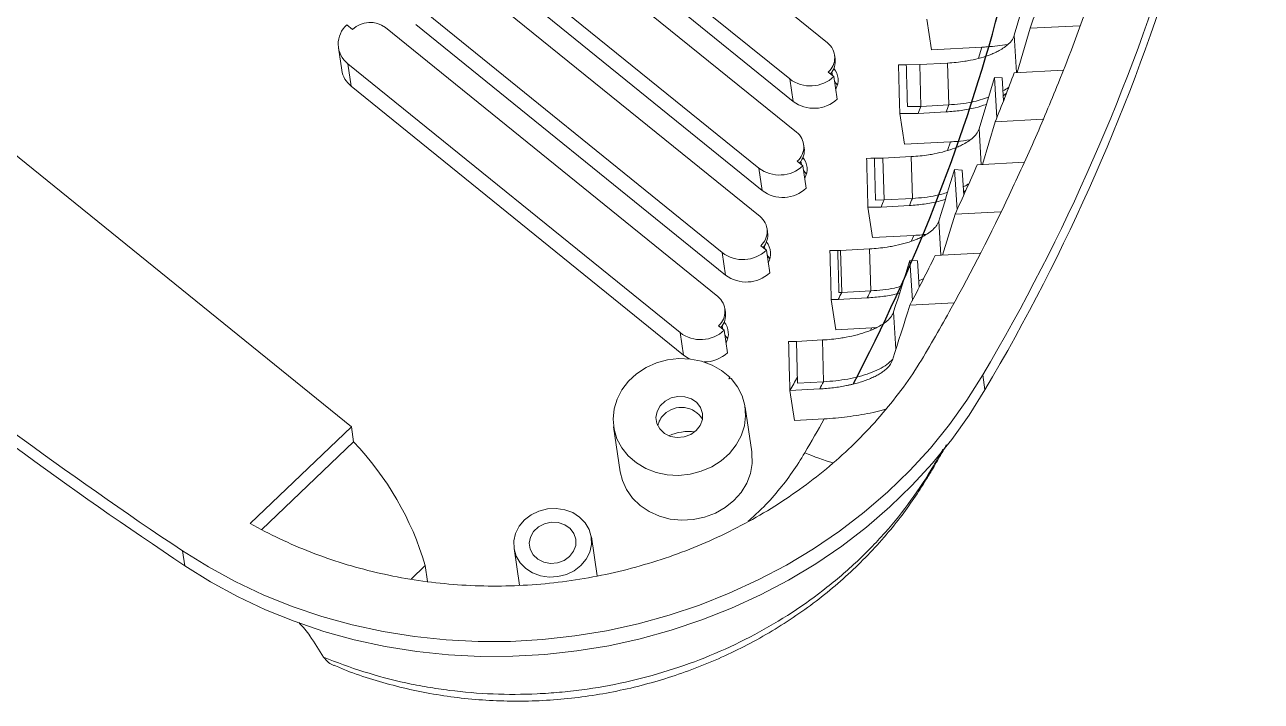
# Model space of a CAD drawing. Header units: inches. Extents: x 1474 to 2938, y 573 to 1061.
# Drawn here: x 2046 to 2101.3, y 692.9 to 723.1 of the extents above; entities that cross this region are included whole.
import ezdxf

# ---------------------------------------------------------------- set-up
doc = ezdxf.new("R2010")
doc.units = ezdxf.units.IN

msp = doc.modelspace()

# ---------------------------------------------------------------- linework, layer by layer
at = {"color": 7, "linetype": 'Continuous', "lineweight": 15}
for p, q in [((2081.917, 722.295), (2070.824, 731.266)), ((2029.71, 730.099), (2060.602, 705.117)), ((2069.134, 729.654), (2080.227, 720.683)), ((2080.532, 718.309), (2067.926, 728.503)), ((2069.284, 728.651), (2080.377, 719.68)), ((2066.236, 726.892), (2078.842, 716.697)), ((2078.895, 714.527), (2065.029, 725.741)), ((2066.386, 725.889), (2078.992, 715.695)), ((2090.277, 722.638), (2090.944, 724.935)), ((2063.338, 724.129), (2077.204, 712.916)), ((2060.65, 722.899), (2060.398, 723.103)), ((2077.005, 710.949), (2062.131, 722.978)), ((2063.489, 723.126), (2077.355, 711.913)), ((2086.36, 723.362), (2086.566, 721.985)), ((2090.412, 720.971), (2090.987, 722.949)), ((2093.207, 723.067), (2090.987, 722.949)), ((2060.022, 722.08), (2060.172, 721.077)), ((2088.83, 722.106), (2086.566, 721.985)), ((2060.441, 721.367), (2075.315, 709.337)), ((2060.441, 721.367), (2060.591, 720.364)), ((2082.256, 721.593), (2082.231, 721.76)), ((2086.047, 721.326), (2085.443, 721.317)), ((2086.047, 721.326), (2087.29, 721.393)), ((2086.094, 719.458), (2086.047, 721.326)), ((2087.29, 721.393), (2087.339, 719.524)), ((2082.201, 720.789), (2081.949, 720.993)), ((2082.201, 720.789), (2082.351, 719.786)), ((2088.702, 718.456), (2089.386, 720.754)), ((2089.386, 720.754), (2089.493, 718.948)), ((2089.731, 720.737), (2089.386, 720.754)), ((2089.793, 719.703), (2089.731, 720.737)), ((2092.468, 721.08), (2090.274, 720.963)), ((2060.591, 720.364), (2075.466, 708.335)), ((2080.227, 720.683), (2080.377, 719.68)), ((2082.359, 720.412), (2082.235, 720.564)), ((2089.779, 719.935), (2089.912, 720.033)), ((2085.15, 719.132), (2085.355, 717.763)), ((2085.492, 719.449), (2086.094, 719.458)), ((2085.98, 719.144), (2087.227, 719.211)), ((2086.094, 719.458), (2087.339, 719.524)), ((2088.85, 716.855), (2089.42, 718.766)), ((2091.555, 718.88), (2089.42, 718.766)), ((2080.871, 717.607), (2080.846, 717.774)), ((2087.427, 717.873), (2085.355, 717.763)), ((2080.816, 716.803), (2080.564, 717.007)), ((2084.398, 717.144), (2084.016, 717.138)), ((2084.398, 717.144), (2085.665, 717.211)), ((2084.445, 715.27), (2084.398, 717.144)), ((2085.665, 717.211), (2085.714, 715.338)), ((2090.725, 716.955), (2088.615, 716.842)), ((2078.842, 716.697), (2078.992, 715.695)), ((2080.816, 716.803), (2080.966, 715.8)), ((2080.974, 716.426), (2080.85, 716.578)), ((2087.601, 716.627), (2087.716, 714.832)), ((2087.946, 716.609), (2087.601, 716.627)), ((2088.018, 715.492), (2087.946, 716.609)), ((2084.065, 715.265), (2084.445, 715.27)), ((2084.445, 715.27), (2085.714, 715.338)), ((2088.009, 715.626), (2088.098, 715.69)), ((2083.723, 714.947), (2084.311, 714.956)), ((2083.723, 714.947), (2083.927, 713.588)), ((2084.311, 714.956), (2085.582, 715.024)), ((2087.061, 712.801), (2087.625, 714.638)), ((2089.677, 714.747), (2087.625, 714.638)), ((2079.234, 713.825), (2079.209, 713.992)), ((2085.782, 713.687), (2083.927, 713.588)), ((2079.179, 713.021), (2078.927, 713.225)), ((2079.179, 713.021), (2079.329, 712.018)), ((2082.024, 713.006), (2082.375, 713.011)), ((2082.503, 713.014), (2082.375, 713.011)), ((2082.503, 713.014), (2083.798, 713.083)), ((2082.551, 711.137), (2082.503, 713.014)), ((2083.798, 713.083), (2083.848, 711.206)), ((2077.204, 712.916), (2077.355, 711.913)), ((2079.337, 712.644), (2079.212, 712.796)), ((2085.713, 710.777), (2085.602, 712.562)), ((2085.602, 712.562), (2085.948, 712.543)), ((2085.948, 712.543), (2086.021, 711.369)), ((2088.749, 712.891), (2086.735, 712.783)), ((2086.003, 711.653), (2086.202, 711.741)), ((2082.083, 710.816), (2082.395, 710.821)), ((2082.083, 710.816), (2082.285, 709.467)), ((2082.395, 710.821), (2083.695, 710.89)), ((2082.425, 711.135), (2082.551, 711.137)), ((2082.551, 711.137), (2083.848, 711.206)), ((2077.344, 710.247), (2077.319, 710.414)), ((2087.584, 710.677), (2085.604, 710.571)), ((2077.289, 709.443), (2077.037, 709.647)), ((2075.315, 709.337), (2075.466, 708.335)), ((2077.289, 709.443), (2077.44, 708.44)), ((2077.447, 709.066), (2077.323, 709.218)), ((2083.895, 709.553), (2082.285, 709.467)), ((2084.11, 709.568), (2083.895, 709.553)), ((2081.691, 709.01), (2080.523, 708.947)), ((2080.573, 707.073), (2080.523, 708.947)), ((2081.741, 707.135), (2081.691, 709.01)), ((2088.864, 707.447), (2088.964, 706.778)), ((2077.497, 707.275), (2077.536, 707.341)), ((2077.595, 707.28), (2077.497, 707.275)), ((2077.536, 707.341), (2077.546, 707.278)), ((2080.573, 707.073), (2081.741, 707.135)), ((2080.232, 706.747), (2081.565, 706.818)), ((2080.232, 706.747), (2080.432, 705.41)), ((2078.525, 704.001), (2078.224, 706.006)), ((2081.766, 705.481), (2080.432, 705.41)), ((2060.602, 705.117), (2056.074, 700.8)), ((2060.602, 705.117), (2060.702, 704.448)), ((2072.34, 705.124), (2072.64, 703.118)), ((2060.702, 704.448), (2056.599, 700.537)), ((2086.658, 703.382), (2086.658, 703.382)), ((2067.882, 699.679), (2068.128, 698.036)), ((2071.603, 698.462), (2071.343, 700.198)), ((2053.047, 699.577), (2053.147, 698.908)), ((2063.909, 698.917), (2064.016, 698.206))]:
    msp.add_line(p, q, dxfattribs=at)
at = {"color": 8, "linetype": 'Continuous', "lineweight": 15}
for p, q in [((2090.277, 722.638), (2090.368, 720.968)), ((2088.83, 722.106), (2088.673, 721.607)), ((2082.113, 720.989), (2082.135, 720.842)), ((2088.702, 718.456), (2088.797, 716.852)), ((2087.427, 717.873), (2087.282, 717.487)), ((2080.728, 717.003), (2080.75, 716.856)), ((2086.896, 714.327), (2086.994, 712.797)), ((2085.782, 713.687), (2085.674, 713.438)), ((2079.091, 713.221), (2079.113, 713.074)), ((2084.976, 708.595), (2084.873, 710.261)), ((2077.201, 709.643), (2077.223, 709.496)), ((2083.895, 709.553), (2083.84, 709.443)), ((2086.658, 703.382), (2086.538, 703.098)), ((2063.281, 698.318), (2063.909, 698.917))]:
    msp.add_line(p, q, dxfattribs=at)
at = {"color": 7, "linetype": 'Continuous', "lineweight": 15, "flags": 128}
for points in [[(2085.092, 721.312), (2085.299, 721.315), (2085.443, 721.317)], [(2085.15, 719.132), (2085.565, 719.138), (2085.98, 719.144)], [(2084.016, 717.138), (2083.859, 717.135), (2083.665, 717.132)], [(2086.896, 714.327), (2086.984, 714.615), (2087.073, 714.902), (2087.161, 715.19), (2087.249, 715.477), (2087.337, 715.765), (2087.425, 716.052), (2087.513, 716.34), (2087.601, 716.627)], [(2084.873, 710.261), (2084.965, 710.548), (2085.056, 710.836), (2085.147, 711.124), (2085.238, 711.411), (2085.329, 711.699), (2085.42, 711.986), (2085.511, 712.274), (2085.602, 712.562)], [(2084.819, 708.099), (2084.917, 708.408), (2085.015, 708.717), (2085.113, 709.026), (2085.212, 709.335), (2085.31, 709.644), (2085.408, 709.953), (2085.506, 710.262), (2085.604, 710.571)], [(2080.172, 708.941), (2080.49, 708.947), (2080.523, 708.947)], [(2077.536, 707.341), (2077.169, 707.646), (2076.745, 707.888), (2076.277, 708.06), (2075.778, 708.157), (2075.266, 708.177), (2074.753, 708.117), (2074.256, 707.981), (2073.791, 707.772), (2073.37, 707.497), (2073.006, 707.164), (2072.712, 706.782), (2072.494, 706.364), (2072.36, 705.922), (2072.314, 705.469), (2072.358, 705.02), (2072.489, 704.586), (2072.705, 704.182), (2072.997, 703.82), (2073.359, 703.51), (2073.779, 703.262), (2074.243, 703.083), (2074.739, 702.979), (2075.251, 702.952), (2075.765, 703.005), (2076.263, 703.134), (2076.732, 703.337), (2077.158, 703.606), (2077.527, 703.935), (2077.828, 704.312), (2078.053, 704.727), (2078.195, 705.168), (2078.249, 705.62), (2078.213, 706.071), (2078.09, 706.506), (2077.882, 706.914), (2077.595, 707.28)], [(2075.466, 708.335), (2075.681, 708.193), (2075.746, 708.161)], [(2053.047, 699.577), (2054.201, 698.857), (2055.405, 698.201), (2056.654, 697.613), (2057.945, 697.094), (2059.273, 696.646), (2060.632, 696.271), (2062.018, 695.97), (2063.425, 695.745), (2064.848, 695.596), (2066.282, 695.524), (2067.722, 695.528), (2069.163, 695.61), (2070.599, 695.769), (2072.024, 696.003), (2073.434, 696.313), (2074.824, 696.697), (2076.187, 697.154), (2077.52, 697.681), (2078.818, 698.278), (2080.075, 698.942), (2081.286, 699.67), (2082.449, 700.459), (2083.557, 701.308), (2084.608, 702.212), (2085.596, 703.169), (2086.52, 704.175), (2087.374, 705.225), (2088.156, 706.317), (2088.864, 707.447)], [(2053.147, 698.908), (2054.301, 698.188), (2055.505, 697.533), (2056.755, 696.944), (2058.046, 696.425), (2059.373, 695.977), (2060.732, 695.602), (2062.118, 695.302), (2063.525, 695.077), (2064.948, 694.927), (2066.383, 694.855), (2067.823, 694.86), (2069.263, 694.942), (2070.699, 695.1), (2072.124, 695.335), (2073.535, 695.644), (2074.924, 696.028), (2076.288, 696.485), (2077.621, 697.013), (2078.918, 697.609), (2080.175, 698.273), (2081.387, 699.001), (2082.549, 699.791), (2083.657, 700.64), (2084.708, 701.544), (2085.697, 702.501), (2086.62, 703.506), (2087.474, 704.557), (2088.257, 705.649), (2088.964, 706.778)], [(2076.038, 704.954), (2076.218, 705.184), (2076.315, 705.449), (2076.32, 705.724), (2076.232, 705.985), (2076.061, 706.208), (2075.82, 706.375), (2075.531, 706.469), (2075.22, 706.483), (2074.915, 706.416), (2074.642, 706.273), (2074.426, 706.067), (2074.286, 705.817), (2074.235, 705.544), (2074.276, 705.273), (2074.407, 705.028), (2074.616, 704.831), (2074.884, 704.699), (2075.187, 704.644), (2075.499, 704.671), (2075.791, 704.777), (2076.038, 704.954)], [(2072.64, 703.118), (2072.733, 702.731), (2072.921, 702.314), (2073.189, 701.933), (2073.53, 701.603), (2073.933, 701.332), (2074.387, 701.128), (2074.876, 700.998), (2075.388, 700.947), (2075.905, 700.974), (2076.412, 701.08), (2076.894, 701.262), (2077.336, 701.513), (2077.725, 701.827), (2078.049, 702.193), (2078.298, 702.6), (2078.465, 703.037), (2078.543, 703.49), (2078.532, 703.945), (2078.525, 704.001)], [(2070.873, 698.919), (2071.11, 699.2), (2071.272, 699.519), (2071.351, 699.859), (2071.342, 700.203), (2071.247, 700.533), (2071.07, 700.834), (2070.82, 701.089), (2070.509, 701.287), (2070.153, 701.418), (2069.77, 701.474), (2069.38, 701.453), (2069, 701.356), (2068.652, 701.188), (2068.352, 700.958), (2068.115, 700.676), (2067.953, 700.357), (2067.874, 700.018), (2067.882, 699.674), (2067.978, 699.343), (2068.155, 699.043), (2068.405, 698.787), (2068.716, 698.589), (2069.071, 698.459), (2069.454, 698.403), (2069.845, 698.424), (2070.224, 698.52), (2070.573, 698.688), (2070.873, 698.919)], [(2070.369, 699.327), (2070.549, 699.557), (2070.645, 699.822), (2070.65, 700.097), (2070.563, 700.358), (2070.391, 700.581), (2070.15, 700.748), (2069.862, 700.842), (2069.551, 700.856), (2069.245, 700.789), (2068.972, 700.646), (2068.756, 700.44), (2068.617, 700.19), (2068.565, 699.917), (2068.607, 699.646), (2068.738, 699.401), (2068.946, 699.204), (2069.214, 699.072), (2069.518, 699.017), (2069.829, 699.044), (2070.122, 699.15), (2070.369, 699.327)]]:
    msp.add_lwpolyline(points, dxfattribs=at)
at = {"color": 7, "linetype": 'Continuous', "lineweight": 15}
for centre, radius, start, end in [((2011.791, 753.067), 89.562, 329.37827, 357.01028), ((2011.892, 752.398), 89.562, 329.37827, 357.01028), ((2010.633, 750.689), 85.008, 340.95401, 342.5085), ((2164.449, 866.993), 201.094, 225.71578, 236.35931), ((2061.144, 722.252), 1.131, 131.2428, 231.564), ((2061.437, 722.062), 1.149, 52.8527, 133.254), ((2164.549, 866.325), 201.094, 225.71578, 236.35931), ((2081.39, 721.63), 0.848, 311.2428, 51.564), ((2081.398, 721.476), 0.866, 319.0707, 7.7512), ((2061.29, 721.253), 1.131, 188.9708, 231.8499), ((2081.151, 721.904), 1.532, 232.8527, 313.254), ((2081.561, 720.633), 0.829, 330.9041, 39.2258), ((2009.346, 751.152), 86.376, 337.97935, 339.54295), ((2081.302, 720.901), 1.532, 232.8527, 313.254), ((2009.533, 747.198), 81.432, 339.84825, 340.083), ((2009.837, 747.214), 82.3, 340.1075, 340.33933), ((2080.005, 717.644), 0.848, 311.2428, 51.564), ((2080.013, 717.49), 0.866, 319.0707, 7.7512), ((2080.175, 716.648), 0.829, 330.9041, 39.2258), ((2007.981, 751.724), 87.855, 335.03118, 336.60703), ((2079.766, 717.918), 1.532, 232.8527, 313.254), ((2079.917, 716.915), 1.532, 232.8527, 313.254), ((2008.182, 747.734), 82.885, 336.70543, 336.94195), ((2008.496, 747.738), 83.741, 337.00422, 337.23773), ((2078.367, 713.863), 0.848, 311.2428, 51.564), ((2078.376, 713.708), 0.866, 319.0707, 7.7512), ((2078.129, 714.136), 1.532, 232.8527, 313.254), ((2078.538, 712.866), 0.829, 330.9041, 39.2258), ((2006.556, 752.408), 89.436, 332.10954, 333.70124), ((2078.28, 713.133), 1.532, 232.8527, 313.254), ((2076.478, 710.284), 0.848, 311.2428, 51.564), ((2006.756, 748.391), 84.455, 333.58619, 333.82506), ((2007.079, 748.382), 85.297, 333.92531, 334.16105), ((2076.487, 710.13), 0.866, 319.0707, 7.7512), ((2076.649, 709.288), 0.829, 330.9041, 39.2258), ((2076.24, 710.558), 1.532, 232.8527, 313.254), ((2076.386, 709.572), 1.547, 270.2242, 312.943), ((2005.327, 749.145), 86.072, 330.48918, 330.9449), ((2005.606, 749.149), 86.957, 330.86981, 331.10844), ((2075.375, 704.889), 1.104, 31.399, 134.5719), ((2075.215, 705.008), 0.907, 132.6068, 170.0216), ((2075.706, 702.735), 2.182, 82.8701, 114.1886), ((2050.922, 695.081), 13.542, 16.454, 43.7631)]:
    msp.add_arc(centre, radius, start, end, dxfattribs=at)
at = {"color": 7, "linetype": 'Continuous'}
msp.add_arc((2011.59, 744.56), 80.724, 332.29308, 357.04532, dxfattribs=at)
at = {"color": 8, "linetype": 'Continuous', "lineweight": 15}
msp.add_arc((2085.176, 713.859), 10.778, 246.6295, 253.8233, dxfattribs=at)
at = {"color": 7, "linetype": 'Continuous', "lineweight": 15}
for points, knots in [([(2025.182, 725.783), (2024.871, 726.14), (2024.574, 726.509), (2024.012, 727.269), (2023.745, 727.663), (2023.001, 728.864), (2022.581, 729.692), (2021.886, 731.398), (2021.611, 732.277), (2021.312, 733.635), (2021.233, 734.092), (2021.113, 735.005), (2021.073, 735.462), (2021.012, 736.835), (2021.048, 737.755), (2021.222, 739.139), (2021.3, 739.603), (2021.495, 740.52), (2021.611, 740.974), (2022.016, 742.321), (2022.36, 743.199), (2022.987, 744.486), (2023.214, 744.911), (2023.708, 745.749), (2023.972, 746.16), (2024.809, 747.361), (2025.429, 748.12), (2026.452, 749.198), (2026.808, 749.548), (2027.551, 750.226), (2027.94, 750.557), (2029.138, 751.502), (2029.978, 752.073), (2031.296, 752.844), (2031.746, 753.085), (2032.647, 753.568), (2033.099, 753.806), (2035.37, 754.985), (2037.218, 755.883), (2040.975, 757.587), (2042.876, 758.39), (2046.723, 759.898), (2048.669, 760.603), (2052.607, 761.914), (2054.597, 762.521), (2058.606, 763.629), (2060.627, 764.132), (2064.697, 765.033), (2066.74, 765.432), (2070.843, 766.122), (2072.903, 766.414), (2075.489, 766.714), (2076.006, 766.774), (2077.047, 766.853), (2077.572, 766.875), (2079.131, 766.891), (2080.159, 766.833), (2082.19, 766.585), (2083.194, 766.395), (2085.176, 765.876), (2086.131, 765.553), (2087.967, 764.789), (2088.849, 764.347), (2090.117, 763.591), (2090.532, 763.322), (2091.33, 762.762), (2091.715, 762.47), (2092.827, 761.558), (2093.512, 760.902), (2094.454, 759.848), (2094.754, 759.485), (2095.324, 758.734), (2095.592, 758.349), (2096.342, 757.176), (2096.771, 756.365), (2097.308, 755.105), (2097.47, 754.677), (2097.757, 753.809), (2097.884, 753.365), (2098.203, 752.029), (2098.338, 751.131), (2098.426, 749.774), (2098.437, 749.32), (2098.423, 748.635), (2098.413, 748.407), (2098.39, 747.949), (2098.377, 747.72), (2098.257, 745.66), (2098.089, 743.835), (2097.407, 738.391), (2096.716, 734.798), (2094.869, 727.683), (2093.713, 724.161), (2091.969, 719.804), (2091.605, 718.934), (2090.848, 717.204), (2090.456, 716.344), (2089.24, 713.782), (2088.374, 712.095), (2087.224, 710.014), (2086.99, 709.599), (2086.517, 708.772), (2086.28, 708.358), (2085.767, 707.547), (2085.494, 707.148), (2084.911, 706.365), (2084.601, 705.979), (2083.622, 704.85), (2082.914, 704.148), (2081.394, 702.84), (2080.582, 702.235), (2079.283, 701.402), (2078.835, 701.136), (2077.928, 700.639), (2077.467, 700.406), (2076.06, 699.755), (2075.092, 699.383), (2073.592, 698.918), (2073.083, 698.778), (2072.055, 698.532), (2071.54, 698.427), (2069.989, 698.164), (2068.95, 698.057), (2067.384, 697.999), (2066.861, 697.997), (2065.811, 698.027), (2065.284, 698.06), (2063.727, 698.21), (2062.709, 698.378), (2061.214, 698.73), (2060.721, 698.864), (2059.745, 699.166), (2059.261, 699.335), (2057.834, 699.888), (2056.931, 700.317), (2056.074, 700.8)], [0, 0, 0, 0, 0.007812, 0.007812, 0.015625, 0.015625, 0.03125, 0.03125, 0.046875, 0.046875, 0.054688, 0.054688, 0.0625, 0.0625, 0.078125, 0.078125, 0.085937, 0.085937, 0.09375, 0.09375, 0.109375, 0.109375, 0.117187, 0.117187, 0.125, 0.125, 0.140625, 0.140625, 0.148437, 0.148437, 0.15625, 0.15625, 0.171875, 0.171875, 0.179687, 0.179687, 0.1875, 0.1875, 0.21875, 0.21875, 0.25, 0.25, 0.28125, 0.28125, 0.3125, 0.3125, 0.34375, 0.34375, 0.375, 0.375, 0.40625, 0.40625, 0.414062, 0.414062, 0.421875, 0.421875, 0.4375, 0.4375, 0.453125, 0.453125, 0.46875, 0.46875, 0.484375, 0.484375, 0.492187, 0.492187, 0.5, 0.5, 0.515625, 0.515625, 0.523437, 0.523437, 0.53125, 0.53125, 0.546875, 0.546875, 0.554687, 0.554687, 0.5625, 0.5625, 0.578125, 0.578125, 0.585937, 0.585937, 0.589844, 0.589844, 0.59375, 0.59375, 0.625, 0.625, 0.6875, 0.6875, 0.75, 0.75, 0.765625, 0.765625, 0.78125, 0.78125, 0.8125, 0.8125, 0.820312, 0.820312, 0.828125, 0.828125, 0.835937, 0.835937, 0.84375, 0.84375, 0.859375, 0.859375, 0.875, 0.875, 0.882812, 0.882812, 0.890625, 0.890625, 0.90625, 0.90625, 0.914062, 0.914062, 0.921875, 0.921875, 0.9375, 0.9375, 0.945312, 0.945312, 0.953125, 0.953125, 0.96875, 0.96875, 0.976562, 0.976562, 0.984375, 0.984375, 1, 1, 1, 1]), ([(2087.29, 721.393), (2087.553, 721.407), (2087.896, 721.443), (2088.226, 721.501), (2088.47, 721.549), (2088.631, 721.588), (2088.784, 721.631), (2088.939, 721.675), (2089.083, 721.724), (2089.285, 721.804), (2089.418, 721.86), (2089.542, 721.922), (2089.681, 721.998), (2089.79, 722.066), (2089.886, 722.137), (2089.994, 722.222), (2090.074, 722.299), (2090.138, 722.378), (2090.209, 722.472), (2090.252, 722.554), (2090.277, 722.638)], [0, 0, 0, 0, 0.186667, 0.25, 0.25, 0.373333, 0.375, 0.375, 0.5, 0.5, 0.56, 0.625, 0.625, 0.706667, 0.75, 0.75, 0.853333, 0.875, 0.875, 1, 1, 1, 1]), ([(2089.97, 722.222), (2089.671, 722.182), (2089.294, 722.132), (2088.909, 722.11), (2088.83, 722.106)], [0, 0, 0, 0, 0.79382, 1, 1, 1, 1]), ([(2085.092, 721.312), (2085.1, 721.001), (2085.109, 720.69), (2085.117, 720.378), (2085.128, 719.963), (2085.139, 719.547), (2085.15, 719.132)], [0.000500174, 0.000500174, 0.000500174, 0.000500174, 0.002000744, 0.002000744, 0.002000744, 0.00400149, 0.00400149, 0.00400149, 0.00400149]), ([(2085.492, 719.449), (2085.484, 719.76), (2085.468, 720.384), (2085.451, 721.006), (2085.443, 721.317)], [0, 0, 0, 0, 0.500353, 1, 1, 1, 1]), ([(2089.766, 720.146), (2089.858, 720.197), (2089.957, 720.251), (2090.02, 720.315), (2090.024, 720.319)], [0, 0, 0, 0, 0.93633, 1, 1, 1, 1]), ([(2087.339, 719.524), (2087.694, 719.554), (2088.336, 719.607), (2088.878, 719.785), (2089.121, 719.864)], [0, 0, 0, 0, 0.553056, 1, 1, 1, 1]), ([(2087.227, 719.211), (2087.449, 719.228), (2087.895, 719.264), (2088.508, 719.378), (2088.862, 719.491), (2089.026, 719.544)], [0, 0, 0, 0, 0.34958, 0.699015, 1, 1, 1, 1]), ([(2085.665, 717.211), (2085.93, 717.225), (2086.276, 717.261), (2086.611, 717.319), (2086.858, 717.367), (2087.021, 717.405), (2087.176, 717.449), (2087.333, 717.492), (2087.48, 717.541), (2087.685, 717.62), (2087.821, 717.676), (2087.947, 717.738), (2088.089, 717.814), (2088.201, 717.881), (2088.3, 717.952), (2088.41, 718.038), (2088.493, 718.115), (2088.559, 718.195), (2088.632, 718.289), (2088.676, 718.371), (2088.702, 718.456)], [0, 0, 0, 0, 0.186667, 0.25, 0.25, 0.373333, 0.375, 0.375, 0.5, 0.5, 0.56, 0.625, 0.625, 0.706667, 0.75, 0.75, 0.853333, 0.875, 0.875, 1, 1, 1, 1]), ([(2088.294, 717.959), (2088.103, 717.933), (2087.817, 717.895), (2087.524, 717.879), (2087.427, 717.873)], [0, 0, 0, 0, 0.669156, 1, 1, 1, 1]), ([(2083.665, 717.132), (2083.673, 716.82), (2083.681, 716.508), (2083.69, 716.196), (2083.695, 715.988), (2083.701, 715.779), (2083.706, 715.571), (2083.712, 715.363), (2083.717, 715.155), (2083.723, 714.947)], [0.000500232, 0.000500232, 0.000500232, 0.000500232, 0.002000981, 0.002000981, 0.002000981, 0.003001472, 0.003001472, 0.003001472, 0.004001963, 0.004001963, 0.004001963, 0.004001963]), ([(2084.065, 715.265), (2084.057, 715.577), (2084.04, 716.202), (2084.024, 716.826), (2084.016, 717.138)], [0, 0, 0, 0, 0.500402, 1, 1, 1, 1]), ([(2087.994, 715.86), (2088.032, 715.876), (2088.124, 715.915), (2088.193, 715.964), (2088.234, 715.993)], [0, 0, 0, 0, 0.405885, 1, 1, 1, 1]), ([(2085.582, 715.024), (2085.804, 715.041), (2086.248, 715.077), (2086.795, 715.172), (2087.09, 715.263), (2087.192, 715.294)], [0, 0, 0, 0, 0.394828, 0.789489, 1, 1, 1, 1]), ([(2085.714, 715.338), (2086.075, 715.366), (2086.638, 715.409), (2087.118, 715.559), (2087.29, 715.613)], [0, 0, 0, 0, 0.640509, 1, 1, 1, 1]), ([(2083.798, 713.083), (2084.066, 713.097), (2084.417, 713.133), (2084.756, 713.191), (2085.008, 713.238), (2085.174, 713.276), (2085.331, 713.319), (2085.49, 713.362), (2085.64, 713.41), (2085.85, 713.489), (2085.988, 713.545), (2086.117, 713.607), (2086.263, 713.683), (2086.378, 713.75), (2086.48, 713.821), (2086.594, 713.907), (2086.68, 713.984), (2086.748, 714.065), (2086.824, 714.159), (2086.87, 714.242), (2086.896, 714.327)], [0, 0, 0, 0, 0.186667, 0.25, 0.25, 0.373333, 0.375, 0.375, 0.5, 0.5, 0.56, 0.625, 0.625, 0.706667, 0.75, 0.75, 0.853333, 0.875, 0.875, 1, 1, 1, 1]), ([(2086.336, 713.734), (2086.269, 713.725), (2086.087, 713.702), (2085.9, 713.693), (2085.782, 713.687)], [0, 0, 0, 0, 0.36834, 1, 1, 1, 1]), ([(2082.024, 713.006), (2082.026, 712.902), (2082.029, 712.797), (2082.032, 712.693), (2082.038, 712.485), (2082.043, 712.276), (2082.049, 712.067), (2082.054, 711.859), (2082.06, 711.65), (2082.066, 711.442), (2082.071, 711.233), (2082.077, 711.024), (2082.083, 710.816)], [0.000500296, 0.000500296, 0.000500296, 0.000500296, 0.001000622, 0.001000622, 0.001000622, 0.002001243, 0.002001243, 0.002001243, 0.003001866, 0.003001866, 0.003001866, 0.004002488, 0.004002488, 0.004002488, 0.004002488]), ([(2082.425, 711.135), (2082.417, 711.448), (2082.4, 712.074), (2082.383, 712.699), (2082.375, 713.011)], [0, 0, 0, 0, 0.50046, 1, 1, 1, 1]), ([(2083.848, 711.206), (2084.215, 711.231), (2084.709, 711.265), (2085.133, 711.39), (2085.241, 711.422)], [0, 0, 0, 0, 0.744084, 1, 1, 1, 1]), ([(2083.695, 710.89), (2083.916, 710.908), (2084.359, 710.943), (2084.849, 711.022), (2085.093, 711.093), (2085.141, 711.107)], [0, 0, 0, 0, 0.4444176, 0.8886473, 1, 1, 1, 1]), ([(2081.691, 709.01), (2081.963, 709.024), (2082.321, 709.06), (2082.667, 709.118), (2082.924, 709.165), (2083.093, 709.203), (2083.254, 709.246), (2083.417, 709.289), (2083.571, 709.337), (2083.786, 709.415), (2083.928, 709.471), (2084.061, 709.533), (2084.212, 709.609), (2084.332, 709.676), (2084.438, 709.748), (2084.557, 709.835), (2084.646, 709.913), (2084.718, 709.994), (2084.797, 710.09), (2084.846, 710.174), (2084.873, 710.261)], [0, 0, 0, 0, 0.186667, 0.25, 0.25, 0.373333, 0.375, 0.375, 0.5, 0.5, 0.56, 0.625, 0.625, 0.706667, 0.75, 0.75, 0.853333, 0.875, 0.875, 1, 1, 1, 1]), ([(2080.172, 708.941), (2080.175, 708.837), (2080.178, 708.733), (2080.181, 708.628), (2080.186, 708.419), (2080.192, 708.21), (2080.198, 708.001), (2080.203, 707.792), (2080.209, 707.583), (2080.215, 707.374), (2080.22, 707.165), (2080.226, 706.956), (2080.232, 706.747)], [0.000500367, 0.000500367, 0.000500367, 0.000500367, 0.001000764, 0.001000764, 0.001000764, 0.002001528, 0.002001528, 0.002001528, 0.003002293, 0.003002293, 0.003002293, 0.004003058, 0.004003058, 0.004003058, 0.004003058]), ([(2084.819, 708.099), (2084.795, 708.024), (2084.756, 707.951), (2084.646, 707.805), (2084.575, 707.733), (2084.443, 707.625), (2084.396, 707.59), (2084.32, 707.538), (2084.293, 707.521), (2084.238, 707.487), (2084.209, 707.47), (2084.122, 707.421), (2084.059, 707.388), (2083.958, 707.34), (2083.924, 707.324), (2083.854, 707.293), (2083.819, 707.278), (2083.709, 707.234), (2083.633, 707.205), (2083.515, 707.164), (2083.474, 707.151), (2083.392, 707.125), (2083.35, 707.112), (2083.224, 707.075), (2083.135, 707.051), (2082.999, 707.018), (2082.953, 707.007), (2082.86, 706.987), (2082.814, 706.977), (2082.673, 706.948), (2082.577, 706.931), (2082.383, 706.899), (2082.283, 706.885), (2081.983, 706.848), (2081.773, 706.829), (2081.565, 706.818)], [0, 0, 0, 0, 0.125, 0.125, 0.25, 0.25, 0.3125, 0.3125, 0.34375, 0.34375, 0.375, 0.375, 0.4375, 0.4375, 0.46875, 0.46875, 0.5, 0.5, 0.5625, 0.5625, 0.59375, 0.59375, 0.625, 0.625, 0.6875, 0.6875, 0.71875, 0.71875, 0.75, 0.75, 0.8125, 0.8125, 0.875, 0.875, 1, 1, 1, 1]), ([(2081.741, 707.135), (2082.107, 707.167), (2082.838, 707.232), (2083.671, 707.457), (2084.233, 707.697), (2084.594, 707.907), (2084.753, 708.069), (2084.832, 708.149)], [0, 0, 0, 0, 0.286245, 0.571978, 0.71543, 0.859341, 1, 1, 1, 1]), ([(2084.52, 705.916), (2084.452, 705.895), (2084.078, 705.781), (2083.323, 705.64), (2082.462, 705.525), (2081.937, 705.492), (2081.766, 705.481)], [0, 0, 0, 0, 0.082765, 0.452208, 0.821745, 1, 1, 1, 1]), ([(2086.539, 703.104), (2086.671, 703.329), (2086.909, 703.735), (2087.136, 704.138), (2087.237, 704.317)], [0, 0, 0, 0, 0.556274, 1, 1, 1, 1]), ([(2059.359, 694.826), (2060.533, 694.337), (2061.76, 693.951), (2063.361, 693.602), (2063.685, 693.539), (2064.333, 693.428), (2064.657, 693.38), (2065.633, 693.256), (2066.287, 693.202), (2067.6, 693.151), (2068.259, 693.153), (2069.253, 693.199), (2069.585, 693.222), (2070.251, 693.281), (2070.584, 693.318), (2072.235, 693.538), (2073.524, 693.824), (2075.412, 694.416), (2076.034, 694.64), (2077.261, 695.144), (2077.859, 695.422), (2079.597, 696.322), (2080.685, 697.013), (2082.21, 698.19), (2082.703, 698.608), (2083.632, 699.475), (2084.071, 699.924), (2085.311, 701.322), (2086.038, 702.319), (2086.658, 703.382)], [0, 0, 0, 0, 0.125, 0.125, 0.15625, 0.15625, 0.1875, 0.1875, 0.25, 0.25, 0.3125, 0.3125, 0.34375, 0.34375, 0.375, 0.375, 0.5, 0.5, 0.5625, 0.5625, 0.625, 0.625, 0.75, 0.75, 0.8125, 0.8125, 0.875, 0.875, 1, 1, 1, 1]), ([(2059.827, 694.458), (2060.01, 694.381), (2060.577, 694.14), (2061.559, 693.812), (2062.756, 693.476), (2063.972, 693.214), (2065.207, 693.02), (2066.468, 692.896), (2067.739, 692.844), (2069.016, 692.864), (2070.29, 692.958), (2071.553, 693.124), (2072.8, 693.361), (2074.033, 693.669), (2075.25, 694.046), (2076.446, 694.494), (2077.615, 695.009), (2078.751, 695.59), (2079.848, 696.236), (2080.901, 696.942), (2081.904, 697.706), (2082.845, 698.52), (2083.73, 699.382), (2084.532, 700.265), (2085.245, 701.148), (2085.853, 702.008), (2086.272, 702.657), (2086.484, 703.018), (2086.533, 703.101)], [0, 0, 0, 0, 0.019672, 0.060984, 0.101779, 0.14177, 0.182821, 0.223991, 0.26527, 0.306647, 0.348229, 0.38933, 0.430328, 0.471508, 0.512847, 0.554317, 0.595884, 0.637496, 0.679106, 0.720671, 0.762147, 0.803379, 0.843749, 0.884755, 0.922163, 0.957038, 0.990035, 1, 1, 1, 1]), ([(2058.243, 696.367), (2058.34, 696.268), (2058.548, 696.053), (2058.677, 695.87), (2058.746, 695.772)], [0, 0, 0, 0, 0.463229, 1, 1, 1, 1]), ([(2059.823, 694.451), (2059.738, 694.49), (2059.551, 694.575), (2059.427, 694.738), (2059.359, 694.826)], [0, 0, 0, 0, 0.456986, 1, 1, 1, 1])]:
    msp.add_open_spline(points, degree=3, knots=knots, dxfattribs=at)
for points in [[(2081.766, 705.481), (2081.483, 704.974), (2081.195, 704.468), (2080.901, 703.965)], [(2059.359, 694.826), (2059.155, 695.141), (2058.951, 695.457), (2058.746, 695.772)]]:
    msp.add_open_spline(points, degree=3, dxfattribs=at)
at = {"color": 8, "linetype": 'Continuous', "lineweight": 15}
for points, knots in [([(2086.658, 703.382), (2086.658, 703.382), (2086.802, 703.627), (2086.942, 703.874), (2087.082, 704.12)], [0, 0, 0, 0, 0.000045, 1, 1, 1, 1]), ([(2080.901, 703.965), (2080.719, 703.671), (2080.356, 703.083), (2079.702, 702.245), (2079.045, 701.51), (2078.569, 701.081), (2078.368, 700.9)], [0, 0, 0, 0, 0.264316, 0.528635, 0.800617, 1, 1, 1, 1])]:
    msp.add_open_spline(points, degree=3, knots=knots, dxfattribs=at)

doc.saveas('drawing.dxf')
